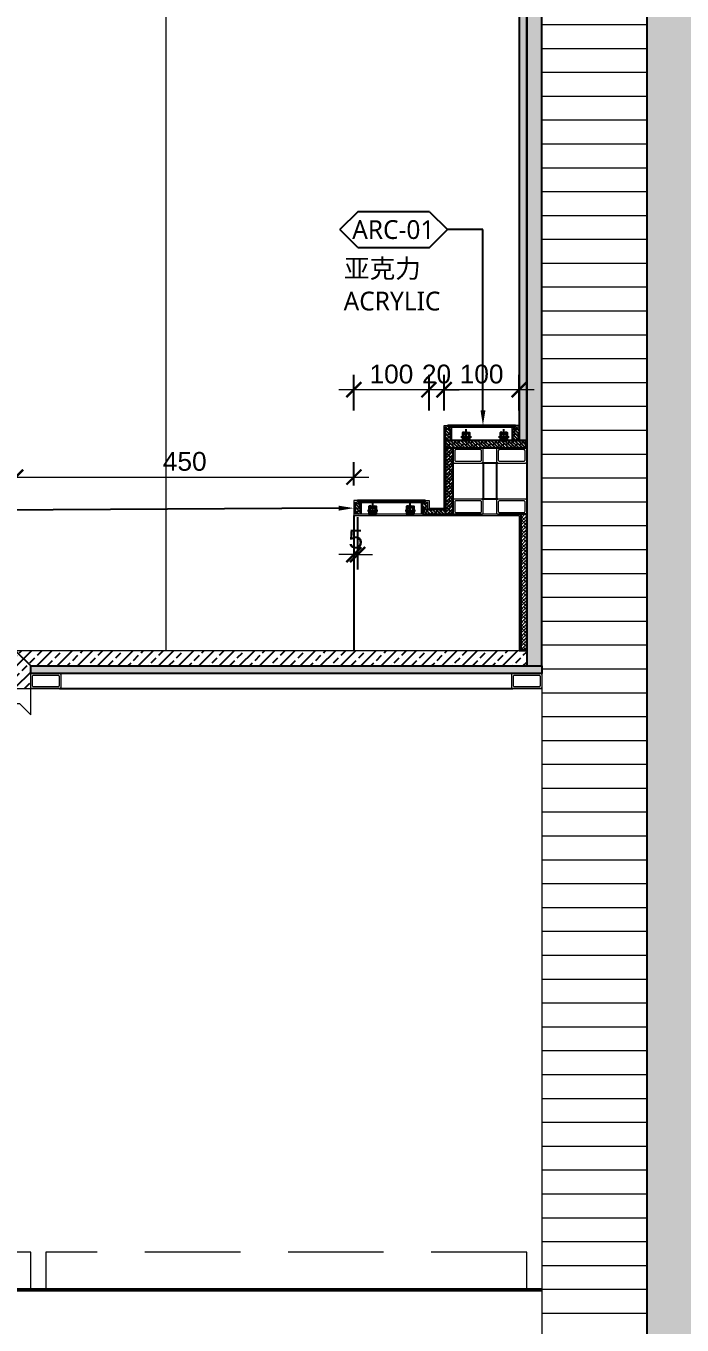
# Model space of a CAD drawing. Header units: millimetres. Extents: x 90086 to 135690, y -7745 to 15991.
# Drawn here: x 132533 to 133406, y 1224 to 2952 of the extents above; entities that cross this region are included whole.
import ezdxf
from ezdxf import colors
from ezdxf.entities.mleader import LeaderData, LeaderLine
from ezdxf.enums import TextEntityAlignment as Align
from ezdxf.math import Vec2, Vec3

# ---------------------------------------------------------------- set-up
doc = ezdxf.new("R2010")
doc.units = ezdxf.units.MM
doc.set_wipeout_variables(frame=1)
doc.linetypes.add('DASHED', pattern=[19.05, 12.7, -6.35])
doc.layers.get('Defpoints').update_dxf_attribs({"color": 250})
for name, color, linetype, lineweight in [('_ACM-A-ANNO-DIMS', 2, 'Continuous', 13), ('_ACM-A-ANNO-DIMS @ 10', 2, 'Continuous', 13), ('_ACM-A-ANNO-DIMS @ 30 (1)', 2, 'Continuous', 13), ('_ACM-A-DETL-PATT', 8, 'Continuous', 0), ('_ACM-A-DETL-THIN', 2, 'Continuous', 9), ('_ACM-A-ELVE-THIK', 5, 'Continuous', 50), ('_ACM-A-WALL-HACH', 251, 'Continuous', 9), ('I-WALL', 6, 'Continuous', 13), ('IA10-16 Floor Detail$0$A-ELEV-HATC-8', 8, 'Continuous', 5)]:
    doc.layers.add(name, color=color, linetype=linetype, lineweight=lineweight)
for name, color, linetype in [('I-DETL-LW01', 1, 'Continuous'), ('I-DETL-LW02', 2, 'Continuous'), ('I-DETL-LW251', 251, 'Continuous'), ('WALL TYPE$0$G-ANNO-NOTE-CH', 7, 'Continuous'), ('WALL TYPE$0$HATCH', 8, 'Continuous')]:
    doc.layers.add(name, color=color, linetype=linetype)
doc.styles.add('Arial', font='ARIALUNI.ttf')
doc.styles.add('WALL TYPE$0$Aecom Chinese', font='Microsoft YaHei.ttf')
doc.dimstyles.new('Aec-Arch-M-注释性', dxfattribs={"dimscale": 2, "dimtxt": 2.5, "dimasz": 2, "dimexe": 2, "dimexo": 2, "dimgap": 0.8, "dimtad": 1, "dimdec": 0, "dimrnd": 5, "dimzin": 3, "dimdsep": 46, "dimtxsty": 'Arial', "dimblk": 'WALL TYPE$0$_ArchTick', "dimcen": 2.5, "dimdle": 2, "dimclrd": 256, "dimclrt": 256, "dimazin": 2, "dimtfac": 0.75, "dimtdec": 0, "dimtix": 1, "dimtmove": 2, "dimatfit": 2, "dimfxl": 5, "dimfxlon": 1, "dimtolj": 1, "dimtzin": 0, "dimlwd": -1, "dimarcsym": 0})

# ---------------------------------------------------------------- blocks, each defined once
blk = doc.blocks.new('*U118')
h = blk.add_hatch()
h.set_pattern_fill('0-钢筋混凝土001-DOM', color=250, scale=15, pattern_type=2)
h.set_pattern_definition([(45, (-330, 640), (-53.033, 53.033), []), (50, (-330, 640), (107.58903, -9.4128), [11.25, -123.75]), (355, (-330, 640), (-20.8127, 112.8288), [9, -99]), (100.4514, (-321.03, 639.22), (86.7764, 103.4159), [9.561, -105.1713]), (46.1842, (-330, 670), (160.0862, -24.8279), [16.875, -185.625]), (96.6356, (-316.66, 667.93), (140.1994, 146.1177), [14.3415, -157.757]), (351.1842, (-330, 670), (140.1993, 146.1178), [13.5, -148.5]), (21, (-315, 662.5), (89.53606, -60.39283), [11.25, -123.75]), (326, (-315, 662.5), (36.4973, 108.7725), [9, -99]), (71.4514, (-307.54, 657.47), (126.0334, 48.3796), [9.561, -105.1713]), (37.5, (-330, 640), (1.82398, 49.93408), [0.75, -97.8, 0.75, -100.5, 0.75, -99.375]), (7.5, (-330, 640), (39.46043, 59.16176), [0.75, -57.3, 0.75, -95.55, 0.75, -37.875]), (327.5, (-363.45, 640), (80.07337, -3.38323), [0.75, -37.5, 0.75, -117, 0.75, -155.25]), (317.5, (-378.45, 640), (87.47793, 15.01575), [0.75, -48.75, 0.75, -77.7, 0.75, -110.25])])
h.paths.add_polyline_path([(11800.4, -5294.2), (12330.4, -5294.2), (12330.4, -10369.2), (11800.4, -10369.2)])
blk.add_lwpolyline([(11800.4, -5294.2), (12330.4, -5294.2), (12330.4, -10369.2), (11800.4, -10369.2)], close=True)
blk = doc.blocks.new('WALL TYPE$0$_ArchTick')
at = {"color": 0, "linetype": 'ByBlock', "const_width": 0.15}
blk.add_lwpolyline([(-0.5, -0.5), (0.5, 0.5)], dxfattribs=at)
blk = doc.blocks.new('*D174')
at = {"layer": '_ACM-A-ANNO-DIMS', "color": 0, "lineweight": -2, "transparency": 16777216}
for p, q in [((130819.7, 670.7), (130819.7, 460.7)), ((132519.7, 670.7), (132519.7, 460.7))]:
    blk.add_line(p, q, dxfattribs=at)
at = {"layer": '_ACM-A-ANNO-DIMS', "transparency": 16777216}
blk.add_line((130759.7, 520.7), (132579.7, 520.7), dxfattribs=at)
at = {"layer": 'Defpoints', "color": 0, "transparency": 16777216}
for p in [(130819.7, 1530.7), (132519.7, 1530.7), (132519.7, 520.7)]:
    blk.add_point(p, dxfattribs=at)
at = {"layer": '_ACM-A-ANNO-DIMS', "transparency": 16777216, "xscale": 60, "yscale": 60, "zscale": 60, "rotation": 180}
blk.add_blockref('WALL TYPE$0$_ArchTick', (130819.7, 520.7), dxfattribs=at)
at = {"layer": '_ACM-A-ANNO-DIMS', "transparency": 16777216, "xscale": 60, "yscale": 60, "zscale": 60}
blk.add_blockref('WALL TYPE$0$_ArchTick', (132519.7, 520.7), dxfattribs=at)
at = {"layer": '_ACM-A-ANNO-DIMS', "transparency": 16777216, "insert": (131669.7, 583), "char_height": 75, "attachment_point": 5, "style": 'Arial'}
blk.add_mtext('\\A1;1700', dxfattribs=at)
blk = doc.blocks.new('*D175')
at = {"layer": '_ACM-A-ANNO-DIMS', "color": 0, "lineweight": -2, "transparency": 16777216}
for p, q in [((132519.7, 670.7), (132519.7, 460.7)), ((133889.7, 670.7), (133889.7, 460.7))]:
    blk.add_line(p, q, dxfattribs=at)
at = {"layer": '_ACM-A-ANNO-DIMS', "transparency": 16777216}
blk.add_line((132459.7, 520.7), (133949.7, 520.7), dxfattribs=at)
at = {"layer": 'Defpoints', "color": 0, "transparency": 16777216}
for p in [(132519.7, 1530.7), (133889.7, 1530.7), (133889.7, 520.7)]:
    blk.add_point(p, dxfattribs=at)
at = {"layer": '_ACM-A-ANNO-DIMS', "transparency": 16777216, "xscale": 60, "yscale": 60, "zscale": 60, "rotation": 180}
blk.add_blockref('WALL TYPE$0$_ArchTick', (132519.7, 520.7), dxfattribs=at)
at = {"layer": '_ACM-A-ANNO-DIMS', "transparency": 16777216, "xscale": 60, "yscale": 60, "zscale": 60}
blk.add_blockref('WALL TYPE$0$_ArchTick', (133889.7, 520.7), dxfattribs=at)
at = {"layer": '_ACM-A-ANNO-DIMS', "transparency": 16777216, "insert": (133204.7, 583), "char_height": 75, "attachment_point": 5, "style": 'Arial'}
blk.add_mtext('\\A1;1370', dxfattribs=at)
blk = doc.blocks.new('*D177')
at = {"layer": '_ACM-A-ANNO-DIMS', "color": 0, "lineweight": -2, "transparency": 16777216}
for p, q in [((129039.7, 470.7), (129039.7, 260.7)), ((135089.7, 470.7), (135089.7, 260.7))]:
    blk.add_line(p, q, dxfattribs=at)
at = {"layer": '_ACM-A-ANNO-DIMS', "transparency": 16777216}
blk.add_line((135149.7, 320.7), (128979.7, 320.7), dxfattribs=at)
at = {"layer": 'Defpoints', "color": 0, "transparency": 16777216}
for p in [(129039.7, 1530.7), (135089.7, 1530.7), (129039.7, 320.7)]:
    blk.add_point(p, dxfattribs=at)
at = {"layer": '_ACM-A-ANNO-DIMS', "transparency": 16777216, "xscale": 60, "yscale": 60, "zscale": 60, "rotation": 180}
blk.add_blockref('WALL TYPE$0$_ArchTick', (129039.7, 320.7), dxfattribs=at)
at = {"layer": '_ACM-A-ANNO-DIMS', "transparency": 16777216, "xscale": 60, "yscale": 60, "zscale": 60}
blk.add_blockref('WALL TYPE$0$_ArchTick', (135089.7, 320.7), dxfattribs=at)
at = {"layer": '_ACM-A-ANNO-DIMS', "transparency": 16777216, "insert": (132064.7, 383), "char_height": 75, "attachment_point": 5, "style": 'Arial'}
blk.add_mtext('\\A1;6050', dxfattribs=at)
blk = doc.blocks.new('K_20')
at = {"layer": '_ACM-A-DETL-PATT'}
for points in [[(-18.5, -20), (18.5, -20, 0.4142136), (20, -18.5), (20, -1.5, 0.4142136), (18.5, 0), (-18.5, 0, 0.4142136), (-20, -1.5), (-20, -18.5, 0.4142136)], [(-16.25, -17.75), (16.25, -17.75, 0.4142136), (17.75, -16.25), (17.75, -3.75, 0.4142136), (16.25, -2.25), (-16.25, -2.25, 0.4142136), (-17.75, -3.75), (-17.75, -16.25, 0.4142136)]]:
    blk.add_lwpolyline(points, format="xyb", close=True, dxfattribs=at)
blk = doc.blocks.new('天花LED灯带')
blk.add_wipeout([(0, -5), (10, -5), (10, 5), (0, 5)])
blk.add_hatch(color=8).paths.add_polyline_path([(1, -4), (3, -4), (3, 4), (1, 4)])
at = {"color": 8}
for p, q in [((-2, 0), (15, 0)), ((5, 7), (5, -7)), ((10, 3), (12, 3.4)), ((10, -3), (12, -3.4))]:
    blk.add_line(p, q, dxfattribs=at)
for points in [[(0, -5), (10, -5), (10, 5), (0, 5)], [(1, -4), (3, -4), (3, 4), (1, 4)]]:
    blk.add_lwpolyline(points, close=True)
blk.add_lwpolyline([(7.5, 4, -0.414214), (7.6, 3.9), (7.6, 3.7, 0.463455), (7.7, 3.6), (8.4, 3.7), (8.4, 3.9, -0.414214), (8.5, 4), (10, 4), (10, -4), (8.5, -4, -0.414214), (8.4, -3.9), (8.4, -3.7), (7.7, -3.6, 0.463455), (7.6, -3.7), (7.6, -3.9, -0.414214), (7.5, -4), (1, -4), (1, 4), (7.5, 4)], format="xyb")
blk.add_lwpolyline([(7, 3.1), (7, 3.9, -0.414214), (7.1, 4), (7.4, 4, -0.414214), (7.6, 3.8), (7.6, 3.7, 0.463455), (7.7, 3.6), (10, 4), (10, -4), (7.7, -3.6, 0.463455), (7.6, -3.7), (7.6, -3.8, -0.414214), (7.4, -4), (7.1, -4, -0.414214), (7, -3.9), (7, -3.1, -0.463455), (7.2, -2.9), (9.4, -3.3), (9.4, 3.3), (7.2, 2.9, -0.463455)], format="xyb", close=True)
blk = doc.blocks.new('*D293')
at = {"layer": '_ACM-A-ANNO-DIMS', "color": 0, "lineweight": -2, "transparency": 16777216}
for p, q in [((133089.7, 2440.7), (133089.7, 2488.2)), ((133189.7, 2440.7), (133189.7, 2488.2))]:
    blk.add_line(p, q, dxfattribs=at)
at = {"layer": '_ACM-A-ANNO-DIMS', "transparency": 16777216}
blk.add_line((133209.7, 2468.2), (133069.7, 2468.2), dxfattribs=at)
at = {"layer": 'Defpoints', "color": 0, "transparency": 16777216}
for p in [(133089.7, 2468.2), (133089.7, 2420.7), (133189.7, 2420.7)]:
    blk.add_point(p, dxfattribs=at)
at = {"layer": '_ACM-A-ANNO-DIMS', "transparency": 16777216, "xscale": 20, "yscale": 20, "zscale": 20, "rotation": 180}
blk.add_blockref('WALL TYPE$0$_ArchTick', (133089.7, 2468.2), dxfattribs=at)
at = {"layer": '_ACM-A-ANNO-DIMS', "transparency": 16777216, "xscale": 20, "yscale": 20, "zscale": 20}
blk.add_blockref('WALL TYPE$0$_ArchTick', (133189.7, 2468.2), dxfattribs=at)
at = {"layer": '_ACM-A-ANNO-DIMS', "transparency": 16777216, "insert": (133139.7, 2488.9), "char_height": 25, "attachment_point": 5, "style": 'Arial'}
blk.add_mtext('\\A1;100', dxfattribs=at)
blk = doc.blocks.new('*D294')
at = {"layer": '_ACM-A-ANNO-DIMS', "color": 0, "lineweight": -2, "transparency": 16777216}
for p, q in [((133069.7, 2440.7), (133069.7, 2488.2)), ((133089.7, 2440.7), (133089.7, 2488.2))]:
    blk.add_line(p, q, dxfattribs=at)
at = {"layer": '_ACM-A-ANNO-DIMS', "transparency": 16777216}
for p, q in [((133069.7, 2468.2), (133049.7, 2468.2)), ((133089.7, 2468.2), (133069.7, 2468.2)), ((133089.7, 2468.2), (133109.7, 2468.2))]:
    blk.add_line(p, q, dxfattribs=at)
at = {"layer": 'Defpoints', "color": 0, "transparency": 16777216}
for p in [(133069.7, 2468.2), (133069.7, 2420.7), (133089.7, 2420.7)]:
    blk.add_point(p, dxfattribs=at)
at = {"layer": '_ACM-A-ANNO-DIMS', "transparency": 16777216, "xscale": 20, "yscale": 20, "zscale": 20}
blk.add_blockref('WALL TYPE$0$_ArchTick', (133069.7, 2468.2), dxfattribs=at)
at = {"layer": '_ACM-A-ANNO-DIMS', "transparency": 16777216, "xscale": 20, "yscale": 20, "zscale": 20, "rotation": 180}
blk.add_blockref('WALL TYPE$0$_ArchTick', (133089.7, 2468.2), dxfattribs=at)
at = {"layer": '_ACM-A-ANNO-DIMS', "transparency": 16777216, "insert": (133079.7, 2488.9), "char_height": 25, "attachment_point": 5, "style": 'Arial'}
blk.add_mtext('\\A1;20', dxfattribs=at)
blk = doc.blocks.new('*D295')
at = {"layer": '_ACM-A-ANNO-DIMS', "color": 0, "lineweight": -2, "transparency": 16777216}
for p, q in [((132969.7, 2440.7), (132969.7, 2488.2)), ((133069.7, 2440.7), (133069.7, 2488.2))]:
    blk.add_line(p, q, dxfattribs=at)
at = {"layer": '_ACM-A-ANNO-DIMS', "transparency": 16777216}
blk.add_line((133089.7, 2468.2), (132949.7, 2468.2), dxfattribs=at)
at = {"layer": 'Defpoints', "color": 0, "transparency": 16777216}
for p in [(132969.7, 2468.2), (132969.7, 2420.7), (133069.7, 2420.7)]:
    blk.add_point(p, dxfattribs=at)
at = {"layer": '_ACM-A-ANNO-DIMS', "transparency": 16777216, "xscale": 20, "yscale": 20, "zscale": 20, "rotation": 180}
blk.add_blockref('WALL TYPE$0$_ArchTick', (132969.7, 2468.2), dxfattribs=at)
at = {"layer": '_ACM-A-ANNO-DIMS', "transparency": 16777216, "xscale": 20, "yscale": 20, "zscale": 20}
blk.add_blockref('WALL TYPE$0$_ArchTick', (133069.7, 2468.2), dxfattribs=at)
at = {"layer": '_ACM-A-ANNO-DIMS', "transparency": 16777216, "insert": (133019.7, 2488.9), "char_height": 25, "attachment_point": 5, "style": 'Arial'}
blk.add_mtext('\\A1;100', dxfattribs=at)
blk = doc.blocks.new('*D296')
at = {"layer": '_ACM-A-ANNO-DIMS', "color": 0, "lineweight": -2, "transparency": 16777216}
for p, q in [((132974.7, 2298.8), (132974.7, 2228.8)), ((132969.7, 2280.7), (132969.7, 2228.8))]:
    blk.add_line(p, q, dxfattribs=at)
at = {"layer": '_ACM-A-ANNO-DIMS', "transparency": 16777216}
for p, q in [((132969.7, 2248.8), (132949.7, 2248.8)), ((132974.7, 2248.8), (132969.7, 2248.8)), ((132974.7, 2248.8), (132994.7, 2248.8))]:
    blk.add_line(p, q, dxfattribs=at)
at = {"layer": 'Defpoints', "color": 0, "transparency": 16777216}
for p in [(132974.7, 2320.7), (132969.7, 2300.7), (132969.7, 2248.8)]:
    blk.add_point(p, dxfattribs=at)
at = {"layer": '_ACM-A-ANNO-DIMS', "transparency": 16777216, "xscale": 20, "yscale": 20, "zscale": 20}
blk.add_blockref('WALL TYPE$0$_ArchTick', (132969.7, 2248.8), dxfattribs=at)
at = {"layer": '_ACM-A-ANNO-DIMS', "transparency": 16777216, "xscale": 20, "yscale": 20, "zscale": 20, "rotation": 180}
blk.add_blockref('WALL TYPE$0$_ArchTick', (132974.7, 2248.8), dxfattribs=at)
at = {"layer": '_ACM-A-ANNO-DIMS', "transparency": 16777216, "insert": (132972.2, 2269.5), "char_height": 25, "attachment_point": 5, "style": 'Arial'}
blk.add_mtext('\\A1;5', dxfattribs=at)
blk = doc.blocks.new('*D302')
at = {"layer": '_ACM-A-ANNO-DIMS', "color": 0, "lineweight": -2, "transparency": 16777216}
for p, q in [((132519.7, 2301.9), (132519.7, 2371.9)), ((132969.7, 2340.7), (132969.7, 2371.9))]:
    blk.add_line(p, q, dxfattribs=at)
at = {"layer": '_ACM-A-ANNO-DIMS', "transparency": 16777216}
blk.add_line((132499.7, 2351.9), (132989.7, 2351.9), dxfattribs=at)
at = {"layer": 'Defpoints', "color": 0, "transparency": 16777216}
for p in [(132969.7, 2351.9), (132969.7, 2320.7), (132519.7, 2111.7)]:
    blk.add_point(p, dxfattribs=at)
at = {"layer": '_ACM-A-ANNO-DIMS', "transparency": 16777216, "xscale": 20, "yscale": 20, "zscale": 20, "rotation": 180}
blk.add_blockref('WALL TYPE$0$_ArchTick', (132519.7, 2351.9), dxfattribs=at)
at = {"layer": '_ACM-A-ANNO-DIMS', "transparency": 16777216, "xscale": 20, "yscale": 20, "zscale": 20}
blk.add_blockref('WALL TYPE$0$_ArchTick', (132969.7, 2351.9), dxfattribs=at)
at = {"layer": '_ACM-A-ANNO-DIMS', "transparency": 16777216, "insert": (132744.7, 2372.7), "char_height": 25, "attachment_point": 5, "style": 'Arial'}
blk.add_mtext('\\A1;450', dxfattribs=at)
blk = doc.blocks.new('WHA12202707')
at = {"transparency": 16777216}
for p, q in [((2.38, 2.38), (0, 0)), ((11.91, 2.38), (2.38, 2.38)), ((11.91, 2.38), (14.29, 0)), ((2.38, -2.38), (0, 0)), ((11.91, -2.38), (14.29, 0)), ((2.38, -2.38), (11.91, -2.38))]:
    blk.add_line(p, q, dxfattribs=at)
at = {"transparency": 16777216, "style": 'WALL TYPE$0$Aecom Chinese'}
blk.add_attdef('英文2', (0.49, -14.58), '', height=2.5, dxfattribs=at)
at = {"layer": 'WALL TYPE$0$G-ANNO-NOTE-CH', "transparency": 16777216, "style": 'WALL TYPE$0$Aecom Chinese'}
blk.add_attdef('编号', text='', height=2.5, dxfattribs=at).set_placement((7.1, 0), align=Align.MIDDLE)
for tag, p in [('中文', (0.54, -5.18)), ('英文', (0.49, -9.51))]:
    blk.add_attdef(tag, text='', height=2.5, dxfattribs=at).set_placement(p, align=Align.MIDDLE_LEFT)

msp = doc.modelspace()

# ---------------------------------------------------------------- hatches: boundary and pattern name
at = {"layer": '_ACM-A-WALL-HACH'}
h = msp.add_hatch(dxfattribs=at)
h.set_pattern_fill('ANSI31', color=256, scale=10, angle=-45)
h.set_pattern_definition([(360, (119955.28, 93028.86), (1e-14, 31.75), [])])
h.paths.add_polyline_path([(133359.7, 870.7), (133359.7, 5895.7), (133219.7, 5895.7), (133219.7, 870.7)])
at = {"layer": 'I-DETL-LW251'}
h = msp.add_hatch(dxfattribs=at)
h.set_pattern_fill('ANSI38', color=250, angle=270)
h.set_pattern_definition([(315, (133091.7013, 2400.7263), (2.24506, 2.24506), []), (45, (133091.7013, 2400.7263), (2.24506, 6.7352), [7.9375, -4.7625])])
h.paths.add_polyline_path([(133097.7, 2416.7), (133092.7, 2416.7), (133092.7, 2418.7), (133091.7, 2418.7), (133091.7, 2400.7), (133097.7, 2400.7)])
h = msp.add_hatch(dxfattribs=at)
h.set_pattern_fill('ANSI38', color=250, angle=270)
h.set_pattern_definition([(315, (133184.7017, 2400.7263), (2.24506, 2.24506), []), (45, (133184.7017, 2400.7263), (2.24506, 6.7352), [7.9375, -4.7625])])
h.paths.add_polyline_path([(133189.7, 2418.7), (133186.7, 2418.7), (133186.7, 2416.7), (133181.7, 2416.7), (133181.7, 2400.7), (133189.7, 2400.7)])
h = msp.add_hatch(dxfattribs=at)
h.set_pattern_fill('ANSI38', color=250, angle=270)
h.set_pattern_definition([(315, (120330.3568, 38656.5723), (2.24506403, 2.24506403), []), (45, (120330.3568, 38656.5723), (2.24506403, 6.7351921), [7.9375, -4.7625])])
h.paths.add_polyline_path([(133091.7, 2400.7), (133091.7, 2390.7), (133199.7, 2390.7), (133199.7, 2400.7)])
h = msp.add_hatch(dxfattribs=at)
h.set_pattern_fill('ANSI38', color=250, angle=360)
h.set_pattern_definition([(45, (96835.8554, -10458.6182), (-2.24506403, 2.24506403), []), (135, (96835.8554, -10458.6182), (-6.7351921, 2.24506403), [7.9375, -4.7625])])
h.paths.add_polyline_path([(133091.7, 2302.7), (133101.7, 2302.7), (133101.7, 2390.7), (133091.7, 2390.7)])
h = msp.add_hatch(dxfattribs=at)
h.set_pattern_fill('ANSI38', color=250, angle=270)
h.set_pattern_definition([(315, (132971.7013, 2302.7263), (2.24506, 2.24506), []), (45, (132971.7013, 2302.7263), (2.24506, 6.7352), [7.9375, -4.7625])])
h.paths.add_polyline_path([(132977.7, 2316.7), (132972.7, 2316.7), (132972.7, 2318.7), (132971.7, 2318.7), (132971.7, 2302.7), (132977.7, 2302.7)])
h = msp.add_hatch(dxfattribs=at)
h.set_pattern_fill('ANSI38', color=250, angle=270)
h.set_pattern_definition([(315, (133061.7013, 2308.7263), (2.2451, 2.2451), []), (45, (133061.7013, 2308.7263), (2.2451, 6.7352), [7.9375, -4.7625])])
h.paths.add_polyline_path([(133067.7, 2318.7), (133066.7, 2318.7), (133066.7, 2316.7), (133061.7, 2316.7), (133061.7, 2308.7), (133067.7, 2308.7)])
h = msp.add_hatch(dxfattribs=at)
h.set_pattern_fill('ANSI38', color=250, angle=270)
h.set_pattern_definition([(315, (120306.3568, 38564.5723), (2.24506403, 2.24506403), []), (45, (120306.3568, 38564.5723), (2.24506403, 6.7351921), [7.9375, -4.7625])])
h.paths.add_polyline_path([(133061.7, 2308.7), (133061.7, 2302.7), (133091.7, 2302.7), (133091.7, 2308.7)])
h = msp.add_hatch(dxfattribs=at)
h.set_pattern_fill('ANSI33', color=256, scale=3, style=0)
edge = h.paths.add_edge_path()
edge.add_line((133199.7, 2100.7), (133199.7, 2120.7))
edge.add_line((133199.7, 2120.7), (132521.7, 2120.7))
edge.add_arc((132521.7, 2118.7), 2, 90, 180)
edge.add_line((132519.7, 2118.7), (132519.7, 2070.7))
edge.add_line((132519.7, 2070.7), (132539.7, 2070.7))
edge.add_line((132539.7, 2070.7), (132539.7, 2100.7))
edge.add_line((132539.7, 2100.7), (133199.7, 2100.7))
h = msp.add_hatch(dxfattribs=at)
h.set_pattern_fill('ANSI38', color=250, angle=90)
h.set_pattern_definition([(135, (145418.0222, -34165.1196), (-2.24506403, -2.24506403), []), (225, (145418.0222, -34165.1196), (-2.24506403, -6.7351921), [7.9375, -4.7625])])
h.paths.add_polyline_path([(132539.7, 2090.7), (132539.7, 2100.7), (133219.7, 2100.7), (133219.7, 2090.7)])
at = {"layer": 'IA10-16 Floor Detail$0$A-ELEV-HATC-8'}
h = msp.add_hatch(dxfattribs=at)
h.set_pattern_fill('ANSI33', color=8)
h.paths.add_polyline_path([(133189.7, 2400.7), (133199.7, 2400.7), (133199.7, 3085.7), (133189.7, 3085.7)])
h = msp.add_hatch(dxfattribs=at)
h.set_pattern_fill('ANSI38', color=256, angle=180)
h.set_pattern_definition([(225, (169455.5477, 15064.071), (2.24506403, -2.24506403), []), (315, (169455.5477, 15064.071), (6.7351921, -2.24506403), [7.9375, -4.7625])])
h.paths.add_polyline_path([(133199.7, 2302.7), (133191.7, 2302.7), (133191.7, 2122.7), (133199.7, 2122.7)])
at = {"layer": 'WALL TYPE$0$HATCH'}
h = msp.add_hatch(dxfattribs=at)
h.set_pattern_fill('AR-SAND', color=8, scale=0.1)
h.paths.add_polyline_path([(133219.7, 2120.7), (133219.7, 4355.4), (133199.7, 4355.4), (133199.7, 2100.7), (133219.7, 2100.7)])

# ---------------------------------------------------------------- linework, layer by layer
at = {"layer": '_ACM-A-DETL-THIN', "color": 8}
msp.add_lwpolyline([(132719.7, 4355.4), (132719.7, 2120.7)], dxfattribs=at)
at = {"layer": '_ACM-A-DETL-THIN'}
for points in [[(133059.7, 2302.7), (133059.7, 2318.7), (133064.7, 2318.7), (133064.7, 2320.7), (133069.7, 2320.7), (133069.7, 2310.7), (133089.7, 2310.7), (133089.7, 2420.7), (133094.7, 2420.7), (133094.7, 2418.7), (133099.7, 2418.7), (133099.7, 2400.7)], [(133061.7, 2302.7), (133061.7, 2316.7), (133066.7, 2316.7), (133066.7, 2318.7), (133067.7, 2318.7), (133067.7, 2308.7), (133091.7, 2308.7), (133091.7, 2418.7), (133092.7, 2418.7), (133092.7, 2416.7), (133097.7, 2416.7), (133097.7, 2400.7)], [(132979.7, 2302.7), (132979.7, 2318.7), (132974.7, 2318.7), (132974.7, 2320.7), (132969.7, 2320.7), (132969.7, 2300.7), (133189.7, 2300.7), (133189.7, 2120.7), (133199.7, 2120.7), (133199.7, 2122.7), (133191.7, 2122.7), (133191.7, 2302.7), (132971.7, 2302.7), (132971.7, 2318.7), (132972.7, 2318.7), (132972.7, 2316.7), (132977.7, 2316.7), (132977.7, 2302.7)]]:
    msp.add_lwpolyline(points, dxfattribs=at)
msp.add_lwpolyline([(133199.7, 2100.7), (133199.7, 2120.7), (132521.7, 2120.7, 0.414214), (132519.7, 2118.7), (132519.7, 2070.7), (132539.7, 2070.7), (132539.7, 2100.7)], format="xyb", close=True, dxfattribs=at)
at = {"layer": '_ACM-A-DETL-THIN', "color": 8, "linetype": 'DASHED', "ltscale": 10}
msp.add_lwpolyline([(132539.7, 2035.7), (132539.7, 2070.7), (133219.7, 2070.7), (133219.7, 1270.7), (133199.7, 1270.7), (133199.7, 1320.7), (132559.7, 1320.7), (132559.7, 1270.7), (132539.7, 1270.7), (132539.7, 1320.7), (132519.7, 1320.7), (132519.7, 2050.7), (132524.7, 2050.7)], close=True, dxfattribs=at)
at = {"layer": '_ACM-A-ELVE-THIK'}
msp.add_line((133219.7, 1270.7), (129039.7, 1270.7), dxfattribs=at)
at = {"layer": 'I-DETL-LW01'}
for points in [[(133219.7, 2120.7), (133219.7, 4355.4), (133199.7, 4355.4), (133199.7, 2100.7), (133219.7, 2100.7)], [(133091.7, 2400.7), (133091.7, 2390.7), (133199.7, 2390.7), (133199.7, 2400.7)], [(133091.7, 2302.7), (133101.7, 2302.7), (133101.7, 2390.7), (133091.7, 2390.7)], [(133061.7, 2308.7), (133061.7, 2302.7), (133091.7, 2302.7), (133091.7, 2308.7)], [(133199.7, 2302.7), (133191.7, 2302.7), (133191.7, 2122.7), (133199.7, 2122.7)], [(132539.7, 2090.7), (132539.7, 2100.7), (133219.7, 2100.7), (133219.7, 2090.7)]]:
    msp.add_lwpolyline(points, close=True, dxfattribs=at)
at = {"layer": 'I-DETL-LW01', "color": 8}
for points in [[(133094.7, 2418.7), (133184.7, 2418.7), (133184.7, 2420.7), (133094.7, 2420.7)], [(132974.7, 2318.7), (133064.7, 2318.7), (133064.7, 2320.7), (132974.7, 2320.7)]]:
    msp.add_lwpolyline(points, close=True, dxfattribs=at)
at = {"layer": 'I-DETL-LW01'}
for points in [[(133161.2, 2370.7), (133140.2, 2370.7)], [(133141.7, 2370.7), (133141.7, 2322.7)], [(133159.7, 2370.7), (133159.7, 2322.7)], [(133161.2, 2322.7), (133140.2, 2322.7)], [(132539.7, 2100.7), (132520.3, 2120.1)], [(132578.2, 2070.7), (133181.2, 2070.7)]]:
    msp.add_lwpolyline(points, dxfattribs=at)
at = {"layer": 'I-DETL-LW01', "color": 8}
msp.add_lwpolyline([(132969.7, 2300.7), (132969.7, 2120.7)], dxfattribs=at)
at = {"layer": 'I-DETL-LW02'}
msp.add_lwpolyline([(133189.7, 2400.7), (133199.7, 2400.7), (133199.7, 3085.7), (133189.7, 3085.7)], close=True, dxfattribs=at)
at = {"layer": 'I-WALL'}
msp.add_lwpolyline([(133359.7, 870.7), (133359.7, 5895.7), (133219.7, 5895.7), (133219.7, 870.7)], close=True, dxfattribs=at)

# ---------------------------------------------------------------- block references
at = {"xscale": -1}
msp.add_blockref('*U118', (145690.1, 11240), dxfattribs=at)
at = {"rotation": 180}
for p in [(133121.7, 2370.7), (133179.7, 2370.7), (133121.7, 2302.7), (133179.7, 2302.7)]:
    msp.add_blockref('K_20', p, dxfattribs=at)
at = {"xscale": -1, "rotation": 180}
for p in [(132559.7, 2070.7), (133199.7, 2070.7)]:
    msp.add_blockref('K_20', p, dxfattribs=at)

# ---------------------------------------------------------------- dimensions: what is measured, and where the dimension line sits
at = {"layer": '_ACM-A-ANNO-DIMS @ 10'}
dim = msp.add_linear_dim(base=(132969.7, 2468.2), p1=(133069.7, 2420.7), p2=(132969.7, 2420.7), dimstyle='Aec-Arch-M-注释性', override={"dimscale": 10, "dimzin": 8, "dimtix": 1, "dimtofl": 1, "dimtmove": 2, "dimatfit": 2}, dxfattribs=at)
dim.commit()
dim.dimension.update_dxf_attribs({"geometry": '*D295', "text_midpoint": (133019.7, 2488.9)})
at = {"layer": '_ACM-A-ANNO-DIMS @ 30 (1)'}
dim = msp.add_linear_dim(base=(129039.7, 320.7), p1=(135089.7, 1530.7), p2=(129039.7, 1530.7), dimstyle='Aec-Arch-M-注释性', override={"dimscale": 30, "dimzin": 8, "dimtix": 1, "dimtofl": 1, "dimtmove": 2, "dimatfit": 2}, dxfattribs=at)
dim.commit()
dim.dimension.update_dxf_attribs({"geometry": '*D177', "text_midpoint": (132064.7, 383)})
for base, p1, p2, picture, middle in [((132519.7, 520.7), (130819.7, 1530.7), (132519.7, 1530.7), '*D174', (131669.7, 583)), ((133889.7, 520.7), (132519.7, 1530.7), (133889.7, 1530.7), '*D175', (133204.7, 583))]:
    dim = msp.add_linear_dim(base=base, p1=p1, p2=p2, angle=180, dimstyle='Aec-Arch-M-注释性', override={"dimscale": 30, "dimzin": 8, "dimtix": 1, "dimtofl": 1, "dimtmove": 2, "dimatfit": 2}, dxfattribs=at)
    dim.commit()
    dim.dimension.update_dxf_attribs({"geometry": picture, "text_midpoint": middle})

# ---------------------------------------------------------------- leaders
at = {"layer": '_ACM-A-ANNO-DIMS @ 10'}
ml = msp.add_multileader_block('Standard', dxfattribs=at)
ml.set_content('WHA12202707', color=256, scale=10)
ml.set_attribute('编号', 'MT-01', width=0)
ml.set_attribute('中文', '古铜色不锈钢', width=0)
ml.set_attribute('英文', 'ANTIQUE BRONZE STAINLESS STEEL', width=0)
ml.set_attribute('英文2', '', width=0)
ml.set_leader_properties(color=2)
ml.build(insert=Vec2(0, 0))
ml.multileader.update_dxf_attribs({"text_right_attachment_type": 6, "dogleg_length": 0.36, "arrow_head_size": 20, "scale": 10})
ctx = ml.context
ctx.base_point, ctx.scale, ctx.char_height, ctx.arrow_head_size, ctx.landing_gap_size, ctx.plane_origin = Vec3(131952.5, 2305.8), 10, 750, 20, 0.9, Vec3(134673.4, -1692.5)
ctx.right_attachment = 6
notes = []
notes.append((ctx, [(1, (1, 1, 0), (132142.8, 2305.8), (-1, 0), 47.4, [(1, [(132969.7, 2310.7)], 0, [])])]))
ctx.block.insert = Vec3(131952.5, 2305.8)
for ctx, leaders in notes:
    for number, flags, end, landing, length, lines in leaders:
        leader = LeaderData()
        leader.index, (leader.has_last_leader_line, leader.has_dogleg_vector, leader.attachment_direction) = number, flags
        leader.last_leader_point, leader.dogleg_vector, leader.dogleg_length = Vec3(end), Vec3(landing), length
        for number, points, colour, breaks in lines:
            line = LeaderLine()
            line.index, line.vertices, line.color, line.breaks = number, Vec3.list(points), colors.encode_raw_color(colour), breaks
            leader.lines.append(line)
        ctx.leaders.append(leader)

# ---------------------------------------------------------------- next in the draw order: block references
at = {"layer": 'I-DETL-LW01', "rotation": 89.99999999999999}
for p in [(133119.2, 2400.7), (133169.2, 2400.7), (132994.8, 2302.7), (133044.8, 2302.7)]:
    msp.add_blockref('天花LED灯带', p, dxfattribs=at)

# ---------------------------------------------------------------- next in the draw order: linework, layer by layer
at = {"layer": '_ACM-A-DETL-THIN'}
for points in [[(133189.7, 2400.7), (133189.7, 2420.7), (133184.7, 2420.7), (133184.7, 2418.7), (133179.7, 2418.7), (133179.7, 2400.7)], [(133181.7, 2400.7), (133181.7, 2416.7), (133186.7, 2416.7), (133186.7, 2418.7), (133189.7, 2418.7)]]:
    msp.add_lwpolyline(points, dxfattribs=at)

# ---------------------------------------------------------------- next in the draw order: dimensions: what is measured, and where the dimension line sits
at = {"layer": '_ACM-A-ANNO-DIMS @ 10'}
for base, p1, p2, picture, middle in [((133069.7, 2468.2), (133089.7, 2420.7), (133069.7, 2420.7), '*D294', (133079.7, 2488.9)), ((133089.7, 2468.2), (133189.7, 2420.7), (133089.7, 2420.7), '*D293', (133139.7, 2488.9)), ((132969.7, 2351.9), (132519.7, 2111.7), (132969.7, 2320.7), '*D302', (132744.7, 2372.7)), ((132969.7, 2248.8), (132974.7, 2320.7), (132969.7, 2300.7), '*D296', (132972.2, 2269.5))]:
    dim = msp.add_linear_dim(base=base, p1=p1, p2=p2, dimstyle='Aec-Arch-M-注释性', override={"dimscale": 10, "dimzin": 8, "dimtix": 1, "dimtofl": 1, "dimtmove": 2, "dimatfit": 2}, dxfattribs=at)
    dim.commit()
    dim.dimension.update_dxf_attribs({"geometry": picture, "text_midpoint": middle})

# ---------------------------------------------------------------- next in the draw order: leaders
ml = msp.add_multileader_block('Standard', dxfattribs=at)
ml.set_content('WHA12202707', color=256, scale=10)
ml.set_attribute('编号', 'ARC-01', width=0)
ml.set_attribute('中文', '亚克力', width=0)
ml.set_attribute('英文', 'ACRYLIC', width=0)
ml.set_attribute('英文2', '', width=0)
ml.set_leader_properties(color=2)
ml.build(insert=Vec2(0, 0))
ml.multileader.update_dxf_attribs({"text_right_attachment_type": 6, "dogleg_length": 0.36, "arrow_head_size": 20, "scale": 10})
ctx = ml.context
ctx.base_point, ctx.scale, ctx.char_height, ctx.arrow_head_size, ctx.landing_gap_size, ctx.plane_origin = Vec3(132951.2, 2681.3), 10, 750, 20, 0.9, Vec3(134607.6, -1212.6)
ctx.right_attachment = 6
notes = []
notes.append((ctx, [(1, (1, 1, 0), (133141.5, 2681.3), (-1, 0), 47.4, [(1, [(133141.5, 2420.7)], 0, [])])]))
ctx.block.insert = Vec3(132951.2, 2681.3)
for ctx, leaders in notes:
    for number, flags, end, landing, length, lines in leaders:
        leader = LeaderData()
        leader.index, (leader.has_last_leader_line, leader.has_dogleg_vector, leader.attachment_direction) = number, flags
        leader.last_leader_point, leader.dogleg_vector, leader.dogleg_length = Vec3(end), Vec3(landing), length
        for number, points, colour, breaks in lines:
            line = LeaderLine()
            line.index, line.vertices, line.color, line.breaks = number, Vec3.list(points), colors.encode_raw_color(colour), breaks
            leader.lines.append(line)
        ctx.leaders.append(leader)

doc.saveas('drawing.dxf')
